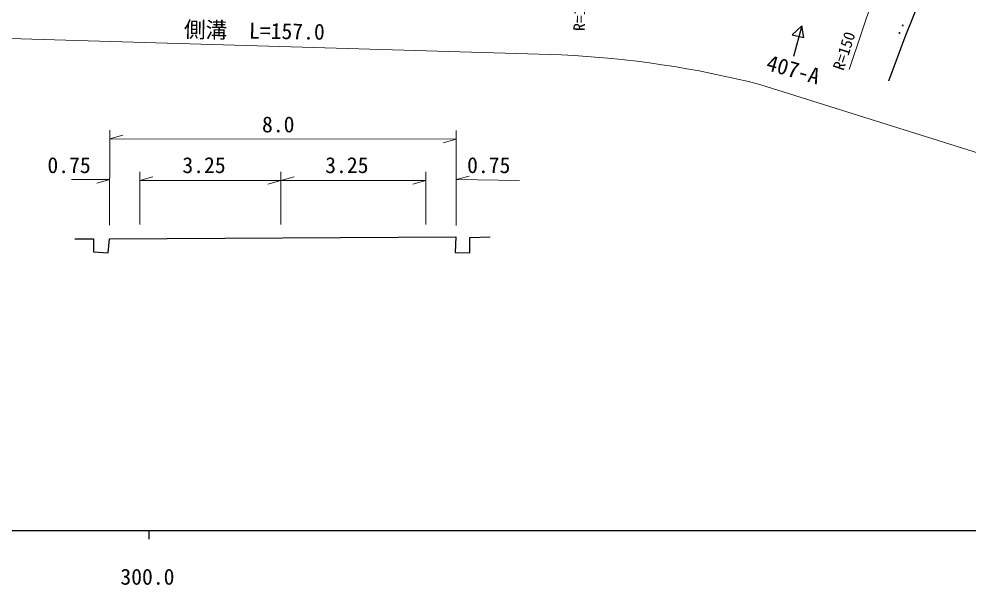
# Model space of a CAD drawing. Units: millimetres, scale not verified. Extents: x 40000 to 680000, y 20000 to 380000.
# Drawn here: x 353049 to 462494, y 198715 to 263869 of the extents above; entities that cross this region are included whole.
import ezdxf
from ezdxf.enums import TextEntityAlignment as Align

# ---------------------------------------------------------------- set-up
doc = ezdxf.new("R2010")
doc.units = ezdxf.units.MM
doc.header["$LTSCALE"] = 1000
for name, color, linetype, lineweight in [('M-BGD', 7, 'Continuous', 25), ('M-STR-HTXT', 7, 'Continuous', 13), ('M-STR-STRC', 7, 'Continuous', 25), ('M-TTL-BAND', 7, 'Continuous', 25)]:
    doc.layers.add(name, color=color, linetype=linetype, lineweight=lineweight)
doc.styles.add('ＭＳ ゴシック', font='')
doc.styles.get('ＭＳ ゴシック').set_extended_font_data('MS Gothic')

msp = doc.modelspace()

# ---------------------------------------------------------------- linework, layer by layer
at = {"layer": 'M-BGD'}
for p, q in [((457905, 268807), (455113, 261779)), ((455113, 261779), (453225, 256722)), ((363464, 238571), (403365, 238784)), ((403365, 238784), (403294, 237009)), ((404998, 238713), (407341, 238784)), ((404998, 236938), (404998, 238713)), ((359488, 238571), (361618, 238571)), ((361618, 238571), (361618, 237080)), ((363322, 236938), (363464, 238571)), ((361618, 237080), (363322, 236938)), ((403294, 237009), (404998, 236938))]:
    msp.add_line(p, q, dxfattribs=at)
for centre in [(454855, 263132), (454497, 262257)]:
    msp.add_circle(centre, 50, dxfattribs=at)
at = {"layer": 'M-STR-HTXT'}
for p, q in [((458351, 286735), (448696, 258052)), ((304894, 263028), (415567, 259729)), ((438496, 256304), (465417, 247828)), ((363494, 240151), (363513, 251090)), ((403415, 251019), (403395, 240080)), ((363511, 250090), (365012, 250508)), ((363511, 250090), (403413, 250019)), ((403413, 250019), (401912, 249602)), ((366973, 240222), (366973, 246262)), ((383232, 246262), (383232, 240222)), ((399916, 246262), (399916, 240222)), ((363503, 245404), (359092, 245404)), ((363503, 245404), (362003, 244984)), ((366973, 245262), (368473, 245682)), ((366973, 245262), (383232, 245262)), ((383232, 245262), (381732, 244842)), ((383232, 245262), (384732, 245682)), ((383232, 245262), (399916, 245262)), ((399916, 245262), (398416, 244842)), ((403405, 245404), (404912, 245795)), ((403405, 245404), (410708, 245262))]:
    msp.add_line(p, q, dxfattribs=at)
msp.add_arc((410563, 147768), 112073, 75.56795, 87.44123, dxfattribs=at)
at = {"layer": 'M-STR-STRC'}
for p, q in [((443251, 263085), (442129, 262050)), ((443251, 263085), (442258, 259547)), ((443467, 261747), (443251, 263085)), ((442129, 262050), (443467, 261747))]:
    msp.add_line(p, q, dxfattribs=at)
at = {"layer": 'M-TTL-BAND'}
for p, q in [((40000, 205000), (579000, 205000)), ((368000, 205000), (368000, 204000))]:
    msp.add_line(p, q, dxfattribs=at)

# ---------------------------------------------------------------- texts
at = {"layer": 'M-STR-HTXT', "style": 'ＭＳ ゴシック'}
for s, height, rotation, p in [('R=150', 1320, 89, (418629, 262472)), ('側溝\u3000L=157.0', 1833, 359, (372026, 261210)), ('R=150', 1320, 72, (448417, 257733))]:
    msp.add_text(s, height=height, rotation=rotation, dxfattribs=at).set_placement(p, align=Align.BOTTOM_LEFT)
for s, p in [('8.0', (381045, 250268)), ('0.75', (356323, 245582)), ('3.25', (371872, 245582)), ('3.25', (388324, 245582)), ('0.75', (404673, 245582))]:
    msp.add_text(s, height=1833, dxfattribs=at).set_placement(p, align=Align.BOTTOM_LEFT)
at = {"layer": 'M-STR-STRC', "style": 'ＭＳ ゴシック'}
msp.add_text('407-A', height=1833, rotation=344, dxfattribs=at).set_placement((438861, 257507), align=Align.BOTTOM_LEFT)
at = {"layer": 'M-TTL-BAND', "style": 'ＭＳ ゴシック'}
msp.add_text('300.0', height=1833, dxfattribs=at).set_placement((367844, 198195), align=Align.BOTTOM_CENTER)

doc.saveas('drawing.dxf')
